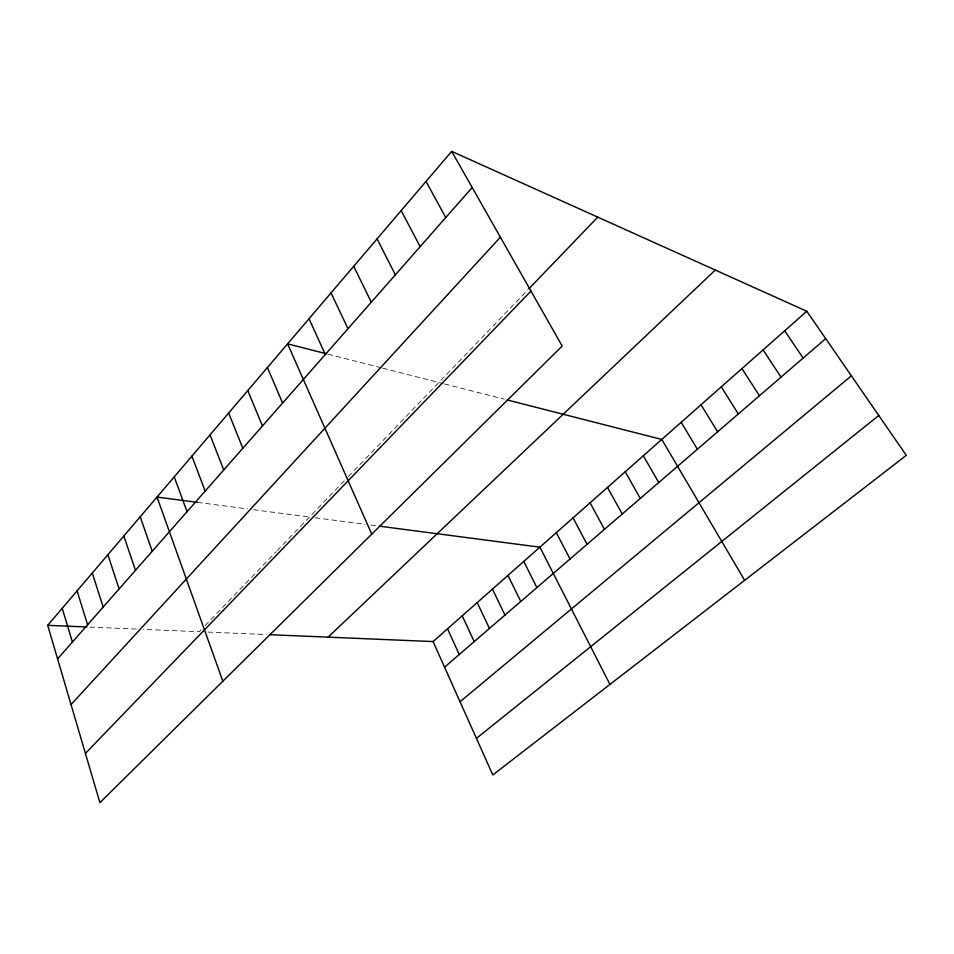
<?xml version="1.0" encoding="UTF-8"?>
<svg xmlns="http://www.w3.org/2000/svg" width="954" height="954" viewBox="0 0 954 954"><rect width="100%" height="100%" fill="white"/><g stroke="black" fill="none" stroke-linecap="round" stroke-linejoin="round"><path stroke-width="0.72" stroke-dasharray="4.77 3.58" d="M201.187 629.676L199.219 631.715L143.243 629.354M205.122 625.586L276.231 551.615M277.256 550.541L347.28 477.692M348.282 476.654L528.003 289.694M89.819 627.112L137.412 629.115M207.924 632.085L266.643 634.565M197.454 502.364L247.587 508.923M253.442 509.686L309.478 517.02M315.261 517.783L365 524.283M370.748 525.046L376.508 525.797M327.985 354.172L381.314 367.791M382.685 368.149L443.061 383.568M444.469 383.925L504.356 399.225"/><path stroke-width="1.43" d="M451.671 151.352L562.18 346.063L99.908 802.648L47.7 625.335L451.671 151.352L806.798 311.266L906.3 455.356L492.824 774.958L433.092 641.577L269.457 634.684M57.586 658.892L472.182 187.497M71.037 704.565L500.397 237.212M529.017 288.645L597.753 217.13M85.419 753.41L530.961 291.065M328.104 637.153L715.285 270.054M433.092 641.577L806.798 311.266M444.552 667.168L825.699 338.634M460.043 701.739L851.373 375.816M476.451 738.372L878.765 415.479M47.7 625.335L86.886 626.981M197.454 502.364L157.016 497.07L222.842 681.228M379.298 526.155L539.892 547.179L609.94 684.435M326.578 353.815L287.595 343.857L371.762 534.133M507.063 399.917L661.778 439.436L744.633 580.33M784.701 330.788L803.113 358.096M763.093 349.891L781.028 377.14M741.95 368.578L759.432 395.755M721.26 386.859L738.301 413.964M701.011 404.758L717.623 431.792M681.192 422.276L697.386 449.227M643.33 455.75L658.749 482.533M625.24 471.741L640.289 498.441M607.495 487.422L622.211 514.039M426.033 181.439L445.756 217.548M590.109 502.794L604.466 529.327M573.044 517.867L587.08 544.317M401.181 210.595L420.154 246.645M556.313 532.666L570.027 559.02M377.08 238.87L395.35 274.847M523.782 561.417L536.875 587.581M507.969 575.393L520.777 601.473M353.707 266.297L371.297 302.191M492.443 589.119L504.964 615.091M331.026 292.914L347.971 328.725M477.203 602.594L489.45 628.471M462.225 615.819L474.21 641.613M309.001 318.755L325.326 354.471M447.533 628.817L459.244 654.504M267.406 367.54L282.611 403.029M247.766 390.591L262.457 425.961M228.65 413.022L242.829 448.261M210.035 434.869L223.737 469.964M191.897 456.143L205.158 491.107M174.236 476.869L187.044 511.69M140.226 516.77L152.223 551.293M123.853 535.981L135.456 570.349M107.885 554.727L119.107 588.928M92.288 573.008L103.163 607.066M77.071 590.872L87.601 624.751M62.213 608.306L72.409 642.03"/></g></svg>
